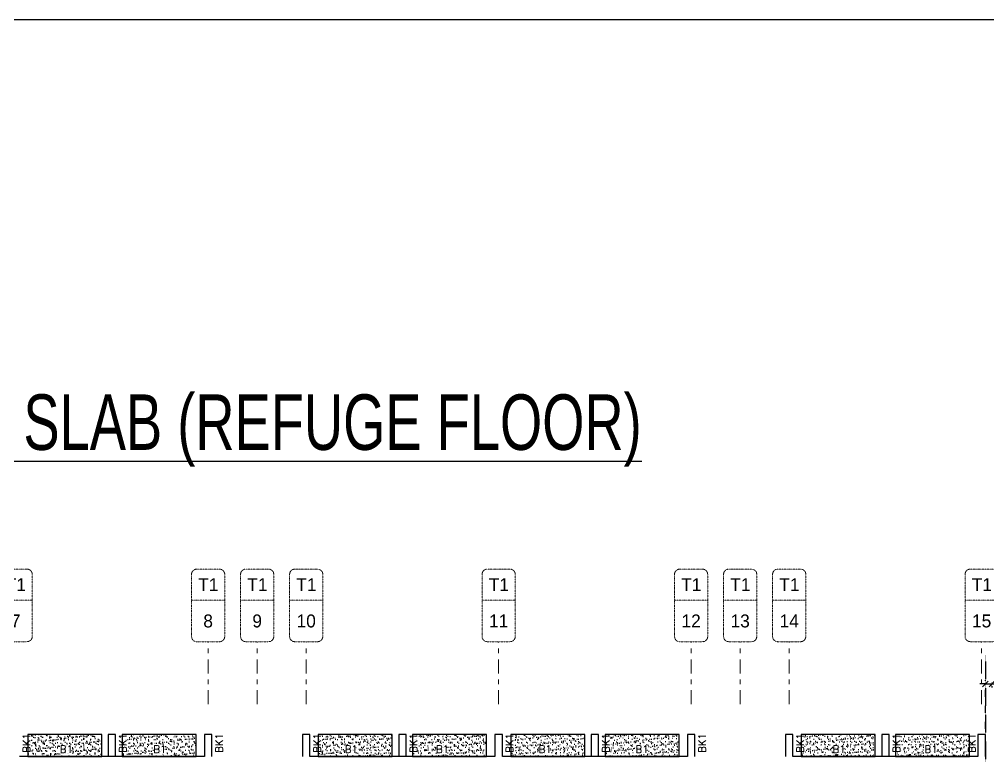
# Model space of a CAD drawing. Header units: millimetres. Extents: x 1078357 to 2594950, y -5122486 to -4636555.
# Drawn here: x 2067360 to 2093548, y -4656909 to -4636994 of the extents above; entities that cross this region are included whole.
import ezdxf
from ezdxf.enums import TextEntityAlignment as Align

# ---------------------------------------------------------------- set-up
doc = ezdxf.new("R2010")
doc.units = ezdxf.units.MM
doc.header["$PDMODE"] = 35
for name, pattern in [('CONTINOUS', [0]), ('DGN STYLE 7', [8.34, 3.75, -1.67, 1.25, -1.67]), ('DOT', [0.25, 0, -0.25]), ('HIDDEN', [0.375, 0.25, -0.125]), ('New Retail block$0$CONTINOUS', [0])]:
    doc.linetypes.add(name, pattern=pattern)
doc.layers.get('0').update_dxf_attribs({"lineweight": 0})
doc.layers.get('Defpoints').update_dxf_attribs({"lineweight": 0})
for name, color, linetype, lineweight in [('Boundary', 40, 'Continuous', 30), ('GRID LINE', 8, 'Continuous', 0), ('GRID NO', 8, 'DGN STYLE 7', 13), ('HATCH', 8, 'Continuous', 30)]:
    doc.layers.add(name, color=color, linetype=linetype, lineweight=lineweight)
for name, color, linetype in [('EXPANSION JOINT', 10, 'HIDDEN'), ('EXPANTION JOINT', 240, 'Continuous'), ('S TEXT', 7, 'Continuous'), ('S-BEAM', 3, 'HIDDEN'), ('S-BEAM NO.', 6, 'Continuous'), ('S-SLAB-PROJECTION', 54, 'New Retail block$0$CONTINOUS')]:
    doc.layers.add(name, color=color, linetype=linetype)
doc.styles.add('Roman', font='romans')
doc.styles.add('ROMANS', font='romans.shx', dxfattribs={"width": 0.85})
doc.styles.add('SANSSERIF', font='sas_____.pfb')
doc.styles.get("Standard").update_dxf_attribs({"font": 'Adani Regular.ttf', "height": 500})
doc.dimstyles.new('HARESH', dxfattribs={"dimtxt": 150, "dimasz": 75, "dimexe": 0, "dimexo": 0, "dimgap": 25, "dimtad": 1, "dimdec": 0, "dimdsep": 46, "dimtxsty": 'Roman', "dimblk": 'OBLIQUE', "dimcen": 225, "dimdle": 25, "dimclrd": 2, "dimclre": 2, "dimclrt": 7, "dimadec": 8, "dimazin": 1, "dimtfac": 1, "dimtdec": 0, "dimtmove": 0, "dimatfit": 0, "dimfxl": 1, "dimlwd": -1, "dimlwe": -1, "dimarcsym": 0})

# ---------------------------------------------------------------- blocks, each defined once
blk = doc.blocks.new('_Oblique')
at = {"color": 0, "linetype": 'ByBlock', "lineweight": -2}
blk.add_line((-0.5, -0.5), (0.5, 0.5), dxfattribs=at)
blk = doc.blocks.new('*D1567')
at = {"layer": 'Defpoints', "color": 0, "linetype": 'CONTINOUS', "ltscale": 0.5, "transparency": 16777216}
for p in [(2093635, -4654896, 3), (2093635, -4654946), (2093460, -4656909, 0)]:
    blk.add_point(p, dxfattribs=at)
at = {"layer": 'EXPANTION JOINT', "color": 2, "linetype": 'DOT', "ltscale": 0.5, "transparency": 16777216}
for p, q in [((2093460, -4656909), (2093460, -4654846)), ((2093635, -4654896), (2093635, -4655046))]:
    blk.add_line(p, q, dxfattribs=at)
at = {"layer": 'EXPANTION JOINT', "color": 2, "linetype": 'CONTINOUS', "ltscale": 0.5, "transparency": 16777216}
for p, q in [((2093460, -4654946), (2093310, -4654946)), ((2093460, -4654946), (2093635, -4654946)), ((2093635, -4654946), (2096999, -4654946))]:
    blk.add_line(p, q, dxfattribs=at)
at = {"layer": 'EXPANTION JOINT', "color": 2, "linetype": 'CONTINOUS', "ltscale": 0.5, "transparency": 16777216, "xscale": 150, "yscale": 150, "zscale": 150}
blk.add_blockref('_Oblique', (2093460, -4654946), dxfattribs=at)
at = {"layer": 'EXPANTION JOINT', "color": 2, "linetype": 'CONTINOUS', "ltscale": 0.5, "transparency": 16777216, "xscale": 150, "yscale": 150, "zscale": 150, "rotation": 180}
blk.add_blockref('_Oblique', (2093635, -4654946), dxfattribs=at)
at = {"layer": 'EXPANTION JOINT', "color": 7, "linetype": 'CONTINOUS', "ltscale": 0.5, "transparency": 16777216, "char_height": 225, "attachment_point": 5, "style": 'Roman'}
for s, insert in [('175mm', (2095467, -4654759)), ('EXPANSION JOINT ', (2095467, -4655134))]:
    blk.add_mtext(s, dxfattribs=dict(at, insert=insert))
blk = doc.blocks.new('*D1568')
at = {"layer": 'Defpoints', "color": 0, "linetype": 'CONTINOUS', "ltscale": 0.5, "transparency": 16777216}
for p in [(2093635, -4654896, 3), (2093635, -4654946), (2093460, -4656909, 0)]:
    blk.add_point(p, dxfattribs=at)
at = {"layer": 'EXPANTION JOINT', "color": 2, "linetype": 'DOT', "ltscale": 0.5, "transparency": 16777216}
for p, q in [((2093460, -4656909), (2093460, -4654846)), ((2093635, -4654896), (2093635, -4655046))]:
    blk.add_line(p, q, dxfattribs=at)
at = {"layer": 'EXPANTION JOINT', "color": 2, "linetype": 'CONTINOUS', "ltscale": 0.5, "transparency": 16777216}
for p, q in [((2093460, -4654946), (2093310, -4654946)), ((2093460, -4654946), (2093635, -4654946)), ((2093635, -4654946), (2096999, -4654946))]:
    blk.add_line(p, q, dxfattribs=at)
at = {"layer": 'EXPANTION JOINT', "color": 2, "linetype": 'CONTINOUS', "ltscale": 0.5, "transparency": 16777216, "xscale": 150, "yscale": 150, "zscale": 150}
blk.add_blockref('_Oblique', (2093460, -4654946), dxfattribs=at)
at = {"layer": 'EXPANTION JOINT', "color": 2, "linetype": 'CONTINOUS', "ltscale": 0.5, "transparency": 16777216, "xscale": 150, "yscale": 150, "zscale": 150, "rotation": 180}
blk.add_blockref('_Oblique', (2093635, -4654946), dxfattribs=at)
at = {"layer": 'EXPANTION JOINT', "color": 7, "linetype": 'CONTINOUS', "ltscale": 0.5, "transparency": 16777216, "char_height": 225, "attachment_point": 5, "style": 'Roman'}
for s, insert in [('175mm', (2095467, -4654759)), ('EXPANSION JOINT ', (2095467, -4655134))]:
    blk.add_mtext(s, dxfattribs=dict(at, insert=insert))
blk = doc.blocks.new('Tower grid nomenclature-ex')
at = {"layer": 'GRID NO'}
blk.add_lwpolyline([(-1250, -600), (1750, -600, 0.414214), (2000, -350), (2000, 750, 0.414214), (1750, 1000), (-1250, 1000, 0.414214), (-1500, 750), (-1500, -350, 0.414214)], format="xyb", close=True, dxfattribs=at)
blk.add_lwpolyline([(0, 1000), (0, -600)], dxfattribs=at)
at = {"layer": 'GRID NO', "flags": 8}
for p in [(-1235, 400), (1788, 400)]:
    blk.add_attdef('GRID', text='', height=625, dxfattribs=at).set_placement(p, align=Align.MIDDLE_CENTER)

msp = doc.modelspace()

# ---------------------------------------------------------------- hatches: boundary and pattern name
at = {"layer": 'HATCH'}
h = msp.add_hatch(dxfattribs=at)
h.set_pattern_fill('AR-SAND', color=8, scale=3, angle=179.97015)
h.set_pattern_definition([(37.4701541, (-796523.2, 9330660.76), (-4.7236114, 146.8264517), [0, -115.824, 0, -129.54, 0, -123.825]), (7.4701541, (-796523.2, 9330660.76), (134.9689868, 214.9772528), [0, -62.484, 0, -104.394, 0, -40.005]), (327.4701541, (-796616.93, 9330660.81), (237.2979035, 0.3075449), [0, -38.1, 0, -137.16, 0, -179.07]), (317.4701541, (-796616.93, 9330660.81), (229.1017424, 66.759465), [0, -19.05, 0, -89.916, 0, -102.87])])
h.paths.add_polyline_path([(2069585.3, -4656309.5), (2067585.3, -4656309.5), (2067585.3, -4656909.5), (2069585.3, -4656909.5)])
h = msp.add_hatch(dxfattribs=at)
h.set_pattern_fill('AR-SAND', color=8, scale=3, angle=179.97015)
h.set_pattern_definition([(37.4701541, (-799073.2, 9330660.76), (-4.7236114, 146.8264517), [0, -115.824, 0, -129.54, 0, -123.825]), (7.4701541, (-799073.2, 9330660.76), (134.9689868, 214.9772528), [0, -62.484, 0, -104.394, 0, -40.005]), (327.4701541, (-799166.93, 9330660.81), (237.2979035, 0.3075449), [0, -38.1, 0, -137.16, 0, -179.07]), (317.4701541, (-799166.93, 9330660.81), (229.1017424, 66.759465), [0, -19.05, 0, -89.916, 0, -102.87])])
h.paths.add_polyline_path([(2072135.3, -4656309.5), (2070135.3, -4656309.5), (2070135.3, -4656909.5), (2072135.3, -4656909.5)])
h = msp.add_hatch(dxfattribs=at)
h.set_pattern_fill('AR-SAND', color=8, scale=3, angle=179.97015)
h.set_pattern_definition([(37.4701541, (-804373.2, 9330660.76), (-4.7236114, 146.8264517), [0, -115.824, 0, -129.54, 0, -123.825]), (7.4701541, (-804373.2, 9330660.76), (134.9689868, 214.9772528), [0, -62.484, 0, -104.394, 0, -40.005]), (327.4701541, (-804466.93, 9330660.81), (237.2979035, 0.3075449), [0, -38.1, 0, -137.16, 0, -179.07]), (317.4701541, (-804466.93, 9330660.81), (229.1017424, 66.759465), [0, -19.05, 0, -89.916, 0, -102.87])])
h.paths.add_polyline_path([(2077435.3, -4656309.5), (2075435.3, -4656309.5), (2075435.3, -4656909.5), (2077435.3, -4656909.5)])
h = msp.add_hatch(dxfattribs=at)
h.set_pattern_fill('AR-SAND', color=8, scale=3, angle=179.97015)
h.set_pattern_definition([(37.4701541, (-806923.2, 9330660.76), (-4.7236114, 146.8264517), [0, -115.824, 0, -129.54, 0, -123.825]), (7.4701541, (-806923.2, 9330660.76), (134.9689868, 214.9772528), [0, -62.484, 0, -104.394, 0, -40.005]), (327.4701541, (-807016.93, 9330660.81), (237.2979035, 0.3075449), [0, -38.1, 0, -137.16, 0, -179.07]), (317.4701541, (-807016.93, 9330660.81), (229.1017424, 66.759465), [0, -19.05, 0, -89.916, 0, -102.87])])
h.paths.add_polyline_path([(2079985.3, -4656309.5), (2077985.3, -4656309.5), (2077985.3, -4656909.5), (2079985.3, -4656909.5)])
h = msp.add_hatch(dxfattribs=at)
h.set_pattern_fill('AR-SAND', color=8, scale=3, angle=179.97015)
h.set_pattern_definition([(37.4701541, (-809573.2, 9330660.76), (-4.7236114, 146.8264517), [0, -115.824, 0, -129.54, 0, -123.825]), (7.4701541, (-809573.2, 9330660.76), (134.9689868, 214.9772528), [0, -62.484, 0, -104.394, 0, -40.005]), (327.4701541, (-809666.93, 9330660.81), (237.2979035, 0.3075449), [0, -38.1, 0, -137.16, 0, -179.07]), (317.4701541, (-809666.93, 9330660.81), (229.1017424, 66.759465), [0, -19.05, 0, -89.916, 0, -102.87])])
h.paths.add_polyline_path([(2082635.3, -4656309.5), (2080635.3, -4656309.5), (2080635.3, -4656909.5), (2082635.3, -4656909.5)])
h = msp.add_hatch(dxfattribs=at)
h.set_pattern_fill('AR-SAND', color=8, scale=3, angle=179.97015)
h.set_pattern_definition([(37.4701541, (-812123.2, 9330660.76), (-4.7236114, 146.8264517), [0, -115.824, 0, -129.54, 0, -123.825]), (7.4701541, (-812123.2, 9330660.76), (134.9689868, 214.9772528), [0, -62.484, 0, -104.394, 0, -40.005]), (327.4701541, (-812216.93, 9330660.81), (237.2979035, 0.3075449), [0, -38.1, 0, -137.16, 0, -179.07]), (317.4701541, (-812216.93, 9330660.81), (229.1017424, 66.759465), [0, -19.05, 0, -89.916, 0, -102.87])])
h.paths.add_polyline_path([(2085185.3, -4656309.5), (2083185.3, -4656309.5), (2083185.3, -4656909.5), (2085185.3, -4656909.5)])
h = msp.add_hatch(dxfattribs=at)
h.set_pattern_fill('AR-SAND', color=8, scale=3, angle=179.97015)
h.set_pattern_definition([(37.4701541, (-817423.2, 9330660.76), (-4.7236114, 146.8264517), [0, -115.824, 0, -129.54, 0, -123.825]), (7.4701541, (-817423.2, 9330660.76), (134.9689868, 214.9772528), [0, -62.484, 0, -104.394, 0, -40.005]), (327.4701541, (-817516.93, 9330660.81), (237.2979035, 0.3075449), [0, -38.1, 0, -137.16, 0, -179.07]), (317.4701541, (-817516.93, 9330660.81), (229.1017424, 66.759465), [0, -19.05, 0, -89.916, 0, -102.87])])
h.paths.add_polyline_path([(2090485.3, -4656309.5), (2088485.3, -4656309.5), (2088485.3, -4656909.5), (2090485.3, -4656909.5)])
h = msp.add_hatch(dxfattribs=at)
h.set_pattern_fill('AR-SAND', color=8, scale=3, angle=179.97015)
h.set_pattern_definition([(37.4701541, (-819973.2, 9330660.76), (-4.7236114, 146.8264517), [0, -115.824, 0, -129.54, 0, -123.825]), (7.4701541, (-819973.2, 9330660.76), (134.9689868, 214.9772528), [0, -62.484, 0, -104.394, 0, -40.005]), (327.4701541, (-820066.93, 9330660.81), (237.2979035, 0.3075449), [0, -38.1, 0, -137.16, 0, -179.07]), (317.4701541, (-820066.93, 9330660.81), (229.1017424, 66.759465), [0, -19.05, 0, -89.916, 0, -102.87])])
h.paths.add_polyline_path([(2093035.3, -4656309.5), (2091035.3, -4656309.5), (2091035.3, -4656909.5), (2093035.3, -4656909.5)])

# ---------------------------------------------------------------- linework, layer by layer
at = {"layer": 'Boundary', "ltscale": 700, "elevation": 0}
msp.add_lwpolyline([(2039556.1, -4636994.1), (2144124.7, -4636994.1), (2144124.7, -4687024.5), (2039556.1, -4687024.5)], close=True, dxfattribs=at)
at = {"layer": 'EXPANSION JOINT'}
msp.add_line((2093460.2, -4654169.5, 0), (2093460.2, -4674502, 0), dxfattribs=at)
msp.add_line((2093460.2, -4654169.5, 0), (2093460.2, -4674502, 0), dxfattribs=at)
at = {"layer": 'GRID LINE', "linetype": 'DGN STYLE 7', "ltscale": 100, "elevation": 0}
for points in [[(2072459.9, -4655493.8), (2072459.9, -4653804.9)], [(2073784.9, -4655493.8), (2073784.9, -4653804.9)], [(2075109.9, -4655493.8), (2075109.9, -4653804.9)], [(2080309.9, -4655493.8), (2080309.9, -4653804.9)], [(2085509.9, -4655493.8), (2085509.9, -4653804.9)], [(2086834.9, -4655493.8), (2086834.9, -4653804.9)], [(2088159.9, -4655493.8), (2088159.9, -4653804.9)], [(2093359.9, -4655493.8), (2093359.9, -4653804.9)]]:
    msp.add_lwpolyline(points, dxfattribs=at)
at = {"layer": 'S-BEAM', "linetype": 'CONTINOUS', "ltscale": 700}
for p, q in [((2069959.9, -4656309.5, 0), (2069759.9, -4656309.5, 0)), ((2069759.9, -4656309.5, 0), (2069759.9, -4656909.5, 0)), ((2069959.9, -4656909.5, 0), (2069959.9, -4656309.5, 0)), ((2072559.9, -4656309.4, 0), (2072359.9, -4656309.4, 0)), ((2072359.9, -4656309.4, 0), (2072359.9, -4656909.4, 0)), ((2072559.9, -4656909.4, 0), (2072559.9, -4656309.4, 0)), ((2075209.9, -4656309.5, 0), (2075009.9, -4656309.5, 0)), ((2075009.9, -4656309.5, 0), (2075009.9, -4656909.5, 0)), ((2075209.9, -4656909.5, 0), (2075209.9, -4656309.5, 0)), ((2077809.9, -4656309.5, 0), (2077609.9, -4656309.5, 0)), ((2077609.9, -4656309.5, 0), (2077609.9, -4656909.5, 0)), ((2077809.9, -4656909.5, 0), (2077809.9, -4656309.5, 0)), ((2080409.9, -4656309.5, 0), (2080209.9, -4656309.5, 0)), ((2080209.9, -4656309.5, 0), (2080209.9, -4656909.5, 0)), ((2080409.9, -4656909.5, 0), (2080409.9, -4656309.5, 0)), ((2083009.9, -4656309.5, 0), (2082809.9, -4656309.5, 0)), ((2082809.9, -4656309.5, 0), (2082809.9, -4656909.5, 0)), ((2083009.9, -4656909.5, 0), (2083009.9, -4656309.5, 0)), ((2085609.9, -4656309.4, 0), (2085409.9, -4656309.4, 0)), ((2085409.9, -4656309.4, 0), (2085409.9, -4656909.4, 0)), ((2085609.9, -4656909.4, 0), (2085609.9, -4656309.4, 0)), ((2088259.9, -4656309.5, 0), (2088059.9, -4656309.5, 0)), ((2088059.9, -4656309.5, 0), (2088059.9, -4656909.5, 0)), ((2088259.9, -4656909.5, 0), (2088259.9, -4656309.5, 0)), ((2090859.9, -4656309.5, 0), (2090659.9, -4656309.5, 0)), ((2090659.9, -4656309.5, 0), (2090659.9, -4656909.5, 0)), ((2090859.9, -4656909.5, 0), (2090859.9, -4656309.5, 0)), ((2093459.9, -4656309.5, 0), (2093259.9, -4656309.5, 0)), ((2093259.9, -4656309.5, 0), (2093259.9, -4656909.5, 0)), ((2093459.9, -4656909.5, 0), (2093459.9, -4656309.5, 0)), ((2072360.3, -4656909.5, 0), (2067360.3, -4656909.5, 0)), ((2080210.3, -4656909.5, 0), (2075210.3, -4656909.5, 0)), ((2085410.3, -4656909.5, 0), (2080410.3, -4656909.5, 0)), ((2093260.3, -4656909.5, 0), (2088260.3, -4656909.5, 0))]:
    msp.add_line(p, q, dxfattribs=at)
at = {"layer": 'S-SLAB-PROJECTION', "elevation": 0}
for points in [[(2069585.3, -4656309.5), (2067585.3, -4656309.5), (2067585.3, -4656909.5), (2069585.3, -4656909.5)], [(2072135.3, -4656309.5), (2070135.3, -4656309.5), (2070135.3, -4656909.5), (2072135.3, -4656909.5)], [(2077435.3, -4656309.5), (2075435.3, -4656309.5), (2075435.3, -4656909.5), (2077435.3, -4656909.5)], [(2079985.3, -4656309.5), (2077985.3, -4656309.5), (2077985.3, -4656909.5), (2079985.3, -4656909.5)], [(2082635.3, -4656309.5), (2080635.3, -4656309.5), (2080635.3, -4656909.5), (2082635.3, -4656909.5)], [(2085185.3, -4656309.5), (2083185.3, -4656309.5), (2083185.3, -4656909.5), (2085185.3, -4656909.5)], [(2090485.3, -4656309.5), (2088485.3, -4656309.5), (2088485.3, -4656909.5), (2090485.3, -4656909.5)], [(2093035.3, -4656309.5), (2091035.3, -4656309.5), (2091035.3, -4656909.5), (2093035.3, -4656909.5)]]:
    msp.add_lwpolyline(points, close=True, dxfattribs=at)

# ---------------------------------------------------------------- block references
at = {"layer": 'GRID NO'}
ref = msp.add_blockref('Tower grid nomenclature-ex', (2067147.9, -4652684.9, 0), dxfattribs=dict(at, xscale=0.56, yscale=0.56, zscale=0.56, rotation=270))
ref.add_attrib('GRID', '7', dxfattribs={"height": 350}).set_placement((2067259.9, -4653244.9, 0), align=Align.MIDDLE_CENTER)
ref.add_attrib('GRID', 'T1', dxfattribs={"height": 350}).set_placement((2067265.7, -4652264.9, 0), align=Align.MIDDLE_CENTER)
ref = msp.add_blockref('Tower grid nomenclature-ex', (2072347.9, -4652684.9, 0), dxfattribs=dict(at, xscale=0.56, yscale=0.56, zscale=0.56, rotation=270))
ref.add_attrib('GRID', '8', dxfattribs={"height": 350}).set_placement((2072459.9, -4653244.9, 0), align=Align.MIDDLE_CENTER)
ref.add_attrib('GRID', 'T1', dxfattribs={"height": 350}).set_placement((2072465.7, -4652264.9, 0), align=Align.MIDDLE_CENTER)
ref = msp.add_blockref('Tower grid nomenclature-ex', (2073672.9, -4652684.9, 0), dxfattribs=dict(at, xscale=0.56, yscale=0.56, zscale=0.56, rotation=270))
ref.add_attrib('GRID', '9', dxfattribs={"height": 350}).set_placement((2073784.9, -4653244.9, 0), align=Align.MIDDLE_CENTER)
ref.add_attrib('GRID', 'T1', dxfattribs={"height": 350}).set_placement((2073790.7, -4652264.9, 0), align=Align.MIDDLE_CENTER)
ref = msp.add_blockref('Tower grid nomenclature-ex', (2074997.9, -4652684.9, 0), dxfattribs=dict(at, xscale=0.56, yscale=0.56, zscale=0.56, rotation=270))
ref.add_attrib('GRID', '10', dxfattribs={"height": 350}).set_placement((2075109.9, -4653244.9, 0), align=Align.MIDDLE_CENTER)
ref.add_attrib('GRID', 'T1', dxfattribs={"height": 350}).set_placement((2075115.7, -4652264.9, 0), align=Align.MIDDLE_CENTER)
ref = msp.add_blockref('Tower grid nomenclature-ex', (2080197.9, -4652684.9, 0), dxfattribs=dict(at, xscale=0.56, yscale=0.56, zscale=0.56, rotation=270))
ref.add_attrib('GRID', '11', dxfattribs={"height": 350}).set_placement((2080309.9, -4653244.9, 0), align=Align.MIDDLE_CENTER)
ref.add_attrib('GRID', 'T1', dxfattribs={"height": 350}).set_placement((2080315.7, -4652264.9, 0), align=Align.MIDDLE_CENTER)
ref = msp.add_blockref('Tower grid nomenclature-ex', (2085397.9, -4652684.9, 0), dxfattribs=dict(at, xscale=0.56, yscale=0.56, zscale=0.56, rotation=270))
ref.add_attrib('GRID', '12', dxfattribs={"height": 350}).set_placement((2085509.9, -4653244.9, 0), align=Align.MIDDLE_CENTER)
ref.add_attrib('GRID', 'T1', dxfattribs={"height": 350}).set_placement((2085515.7, -4652264.9, 0), align=Align.MIDDLE_CENTER)
ref = msp.add_blockref('Tower grid nomenclature-ex', (2086722.9, -4652684.9, 0), dxfattribs=dict(at, xscale=0.56, yscale=0.56, zscale=0.56, rotation=270))
ref.add_attrib('GRID', '13', dxfattribs={"height": 350}).set_placement((2086834.9, -4653244.9, 0), align=Align.MIDDLE_CENTER)
ref.add_attrib('GRID', 'T1', dxfattribs={"height": 350}).set_placement((2086840.7, -4652264.9, 0), align=Align.MIDDLE_CENTER)
ref = msp.add_blockref('Tower grid nomenclature-ex', (2088047.9, -4652684.9, 0), dxfattribs=dict(at, xscale=0.56, yscale=0.56, zscale=0.56, rotation=270))
ref.add_attrib('GRID', '14', dxfattribs={"height": 350}).set_placement((2088159.9, -4653244.9, 0), align=Align.MIDDLE_CENTER)
ref.add_attrib('GRID', 'T1', dxfattribs={"height": 350}).set_placement((2088165.7, -4652264.9, 0), align=Align.MIDDLE_CENTER)
ref = msp.add_blockref('Tower grid nomenclature-ex', (2093247.9, -4652684.9, 0), dxfattribs=dict(at, xscale=0.56, yscale=0.56, zscale=0.56, rotation=270))
ref.add_attrib('GRID', '15', dxfattribs={"height": 350}).set_placement((2093359.9, -4653244.9, 0), align=Align.MIDDLE_CENTER)
ref.add_attrib('GRID', 'T1', dxfattribs={"height": 350}).set_placement((2093365.7, -4652264.9, 0), align=Align.MIDDLE_CENTER)

# ---------------------------------------------------------------- texts
at = {"layer": 'S TEXT', "color": 1, "extrusion": (-1.33677e-08, 3.74197e-09, 1), "style": 'SANSSERIF', "width": 0.7}
msp.add_text('%%U(TOWER 1)- 12TH FLOOR ROOF SLAB (REFUGE FLOOR)', height=1500, dxfattribs=at).set_placement((2044815.7, -4648624, 0.2))
at = {"layer": 'S-BEAM NO.', "linetype": 'CONTINOUS', "ltscale": 700, "style": 'ROMANS'}
for p in [(2067655.6, -4656809, 50), (2070255.6, -4656809.1, 50), (2072855.6, -4656809.1, 50), (2075505.6, -4656809.1, 50), (2078105.6, -4656809.1, 50), (2080705.6, -4656809.1, 50), (2083305.6, -4656809.1, 50), (2085905.6, -4656809.1, 50), (2088555.6, -4656809.1, 50), (2091155.6, -4656809.1, 50), (2093197.1, -4656809.1, 50)]:
    msp.add_text('BK1', height=200, rotation=90, dxfattribs=at).set_placement(p)
at = {"layer": 'S-BEAM NO.', "linetype": 'HIDDEN', "ltscale": 500, "style": 'ROMANS'}
for p in [(2068454.4, -4656809.1, -2.7), (2070978.2, -4656809.1, -2.7), (2076151.8, -4656809.1, -2.7), (2078616.1, -4656809.1, -2.7), (2081391.9, -4656809.1, -2.7), (2084009.2, -4656809.1, -2.7), (2089332.8, -4656809.1, -2.7), (2091817.5, -4656809.1, -2.7)]:
    msp.add_text('B1', height=200, rotation=359.99906, dxfattribs=at).set_placement(p)

# ---------------------------------------------------------------- dimensions: what is measured, and where the dimension line sits
at = {"layer": 'EXPANTION JOINT', "linetype": 'CONTINOUS', "ltscale": 0.5}
for picture in ['*D1567', '*D1568']:
    dim = msp.add_linear_dim(base=(2093635.2, -4654946.3, -2.8), p1=(2093460.2, -4656909.1, -2.8), p2=(2093635.2, -4654895.8, 0), text='175mm\\XEXPANSION JOINT ', dimstyle='HARESH', override={"dimtxt": 225, "dimasz": 150, "dimexe": 100, "dimgap": 75, "dimtxsty": 'Roman', "dimdle": 1, "dimfxl": 500, "dimarcsym": 1}, dxfattribs=at)
    dim.commit()
    dim.dimension.update_dxf_attribs({"geometry": picture, "text_midpoint": (2095467.3, -4654946.3, -2.8)})

doc.saveas('drawing.dxf')
